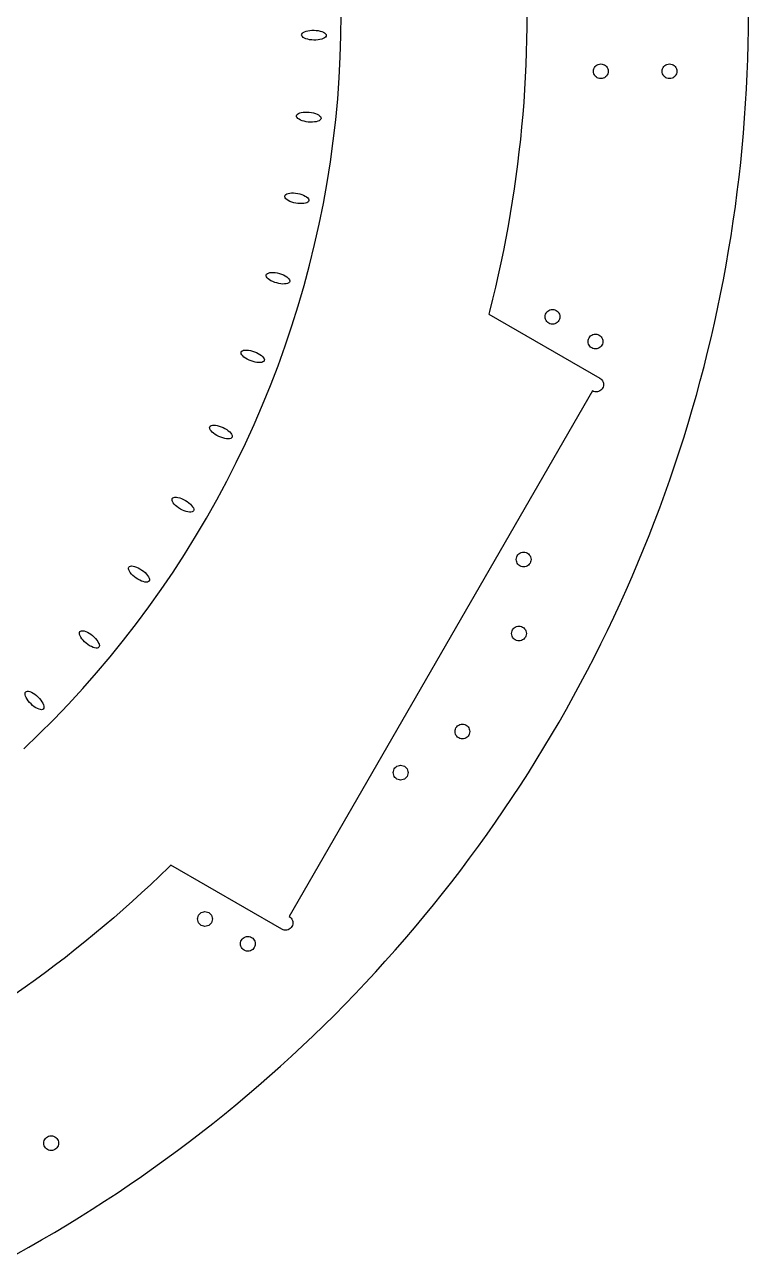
# Model space of a CAD drawing. Header units: metres. Extents: x -287 to 287, y -575 to 0.
# Drawn here: x 140.2 to 287.3, y -539.1 to -289.4 of the extents above; entities that cross this region are included whole.
import ezdxf

# ---------------------------------------------------------------- set-up
doc = ezdxf.new("R2010")
doc.units = ezdxf.units.M

msp = doc.modelspace()

# ---------------------------------------------------------------- linework, layer by layer
for p, q in [((204.526, -291.62), (204.57, -287.335)), ((242.305, -287.335), (242.292, -289.873)), ((287.32, -290.344), (287.335, -287.335)), ((196.527, -291.452), (196.569, -291.279)), ((196.562, -291.626), (196.527, -291.452)), ((196.671, -291.797), (196.562, -291.626)), ((196.569, -291.279), (196.685, -291.113)), ((196.852, -291.959), (196.671, -291.797)), ((196.685, -291.113), (196.873, -290.959)), ((197.099, -292.107), (196.852, -291.959)), ((196.873, -290.959), (197.126, -290.822)), ((197.404, -292.237), (197.099, -292.107)), ((197.126, -290.822), (197.436, -290.705)), ((197.436, -290.705), (197.795, -290.612)), ((197.795, -290.612), (198.192, -290.547)), ((198.192, -290.547), (198.613, -290.511)), ((198.613, -290.511), (199.048, -290.505)), ((199.048, -290.505), (199.481, -290.529)), ((199.481, -290.529), (199.901, -290.583)), ((199.901, -290.583), (200.295, -290.665)), ((200.295, -290.665), (200.649, -290.772)), ((200.928, -292.187), (200.617, -292.304)), ((200.649, -290.772), (200.955, -290.902)), ((201.181, -292.05), (200.928, -292.187)), ((200.955, -290.902), (201.202, -291.05)), ((201.368, -291.896), (201.181, -292.05)), ((201.202, -291.05), (201.383, -291.212)), ((201.485, -291.73), (201.368, -291.896)), ((201.383, -291.212), (201.492, -291.382)), ((201.526, -291.557), (201.485, -291.73)), ((201.492, -291.382), (201.526, -291.557)), ((204.391, -295.902), (204.526, -291.62)), ((242.292, -289.873), (242.252, -292.41)), ((287.272, -293.353), (287.32, -290.344)), ((197.759, -292.344), (197.404, -292.237)), ((198.152, -292.426), (197.759, -292.344)), ((198.572, -292.48), (198.152, -292.426)), ((199.006, -292.504), (198.572, -292.48)), ((199.44, -292.498), (199.006, -292.504)), ((199.862, -292.462), (199.44, -292.498)), ((200.258, -292.396), (199.862, -292.462)), ((200.617, -292.304), (200.258, -292.396)), ((242.252, -292.41), (242.186, -294.946)), ((287.194, -296.361), (287.272, -293.353)), ((204.167, -300.181), (204.391, -295.902)), ((242.186, -294.946), (242.093, -297.482)), ((287.083, -299.368), (287.194, -296.361)), ((242.093, -297.482), (241.973, -300.017)), ((255.825, -298.835), (255.848, -298.575)), ((255.848, -299.096), (255.825, -298.835)), ((255.848, -298.575), (255.916, -298.322)), ((255.916, -299.348), (255.848, -299.096)), ((255.916, -298.322), (256.026, -298.085)), ((256.026, -299.585), (255.916, -299.348)), ((256.026, -298.085), (256.176, -297.871)), ((256.176, -299.8), (256.026, -299.585)), ((256.176, -297.871), (256.361, -297.686)), ((256.361, -297.686), (256.575, -297.536)), ((256.575, -297.536), (256.812, -297.426)), ((256.812, -297.426), (257.065, -297.358)), ((257.065, -297.358), (257.325, -297.335)), ((257.325, -297.335), (257.586, -297.358)), ((257.586, -297.358), (257.838, -297.426)), ((257.838, -297.426), (258.075, -297.536)), ((258.075, -297.536), (258.29, -297.686)), ((258.29, -297.686), (258.475, -297.871)), ((258.475, -297.871), (258.624, -298.085)), ((258.624, -299.585), (258.475, -299.8)), ((258.624, -298.085), (258.735, -298.322)), ((258.735, -299.348), (258.624, -299.585)), ((258.735, -298.322), (258.803, -298.575)), ((258.803, -299.096), (258.735, -299.348)), ((258.803, -298.575), (258.825, -298.835)), ((258.825, -298.835), (258.803, -299.096)), ((269.795, -298.835), (269.818, -298.575)), ((269.818, -299.096), (269.795, -298.835)), ((269.818, -298.575), (269.886, -298.322)), ((269.886, -299.348), (269.818, -299.096)), ((269.886, -298.322), (269.996, -298.085)), ((269.996, -299.585), (269.886, -299.348)), ((269.996, -298.085), (270.146, -297.871)), ((270.146, -299.8), (269.996, -299.585)), ((270.146, -297.871), (270.331, -297.686)), ((270.331, -297.686), (270.545, -297.536)), ((270.545, -297.536), (270.782, -297.426)), ((270.782, -297.426), (271.035, -297.358)), ((271.035, -297.358), (271.295, -297.335)), ((271.295, -297.335), (271.556, -297.358)), ((271.556, -297.358), (271.808, -297.426)), ((271.808, -297.426), (272.045, -297.536)), ((272.045, -297.536), (272.26, -297.686)), ((272.26, -297.686), (272.445, -297.871)), ((272.445, -297.871), (272.594, -298.085)), ((272.594, -299.585), (272.445, -299.8)), ((272.594, -298.085), (272.705, -298.322)), ((272.705, -299.348), (272.594, -299.585)), ((272.705, -298.322), (272.773, -298.575)), ((272.773, -299.096), (272.705, -299.348)), ((272.773, -298.575), (272.795, -298.835)), ((272.795, -298.835), (272.773, -299.096)), ((286.942, -302.373), (287.083, -299.368)), ((203.853, -304.453), (204.167, -300.181)), ((241.973, -300.017), (241.827, -302.55)), ((256.361, -299.984), (256.176, -299.8)), ((256.575, -300.134), (256.361, -299.984)), ((256.812, -300.245), (256.575, -300.134)), ((257.065, -300.313), (256.812, -300.245)), ((257.325, -300.335), (257.065, -300.313)), ((257.586, -300.313), (257.325, -300.335)), ((257.838, -300.245), (257.586, -300.313)), ((258.075, -300.134), (257.838, -300.245)), ((258.29, -299.984), (258.075, -300.134)), ((258.475, -299.8), (258.29, -299.984)), ((270.331, -299.984), (270.146, -299.8)), ((270.545, -300.134), (270.331, -299.984)), ((270.782, -300.245), (270.545, -300.134)), ((271.035, -300.313), (270.782, -300.245)), ((271.295, -300.335), (271.035, -300.313)), ((271.556, -300.313), (271.295, -300.335)), ((271.808, -300.245), (271.556, -300.313)), ((272.045, -300.134), (271.808, -300.245)), ((272.26, -299.984), (272.045, -300.134)), ((272.445, -299.8), (272.26, -299.984)), ((203.45, -308.719), (203.853, -304.453)), ((241.827, -302.55), (241.655, -305.081)), ((286.768, -305.377), (286.942, -302.373)), ((196.142, -307.305), (196.462, -307.214)), ((196.462, -307.214), (196.827, -307.152)), ((196.827, -307.152), (197.228, -307.12)), ((197.228, -307.12), (197.651, -307.119)), ((197.651, -307.119), (198.084, -307.149)), ((198.084, -307.149), (198.515, -307.21)), ((198.515, -307.21), (198.928, -307.299)), ((241.655, -305.081), (241.456, -307.611)), ((286.564, -308.379), (286.768, -305.377)), ((195.494, -307.883), (195.55, -307.714)), ((195.513, -308.059), (195.494, -307.883)), ((195.608, -308.239), (195.513, -308.059)), ((195.55, -307.714), (195.679, -307.558)), ((195.774, -308.415), (195.608, -308.239)), ((195.679, -307.558), (195.879, -307.42)), ((196.008, -308.583), (195.774, -308.415)), ((195.879, -307.42), (196.142, -307.305)), ((196.302, -308.738), (196.008, -308.583)), ((196.646, -308.875), (196.302, -308.738)), ((197.031, -308.989), (196.646, -308.875)), ((197.445, -309.078), (197.031, -308.989)), ((197.875, -309.138), (197.445, -309.078)), ((198.309, -309.169), (197.875, -309.138)), ((198.732, -309.168), (198.309, -309.169)), ((199.133, -309.136), (198.732, -309.168)), ((198.928, -307.299), (199.314, -307.413)), ((199.498, -309.074), (199.133, -309.136)), ((199.314, -307.413), (199.658, -307.55)), ((199.817, -308.983), (199.498, -309.074)), ((199.658, -307.55), (199.952, -307.705)), ((200.081, -308.868), (199.817, -308.983)), ((199.952, -307.705), (200.185, -307.873)), ((200.281, -308.73), (200.081, -308.868)), ((200.185, -307.873), (200.352, -308.049)), ((200.41, -308.574), (200.281, -308.73)), ((200.352, -308.049), (200.447, -308.229)), ((200.466, -308.405), (200.41, -308.574)), ((200.447, -308.229), (200.466, -308.405)), ((202.957, -312.975), (203.45, -308.719)), ((241.456, -307.611), (241.23, -310.138)), ((286.328, -311.379), (286.564, -308.379)), ((241.23, -310.138), (240.978, -312.663)), ((286.06, -314.376), (286.328, -311.379)), ((202.376, -317.22), (202.957, -312.975)), ((240.978, -312.663), (240.7, -315.185)), ((285.761, -317.37), (286.06, -314.376)), ((240.7, -315.185), (240.395, -317.704)), ((201.706, -321.451), (202.376, -317.22)), ((240.395, -317.704), (240.064, -320.22)), ((285.431, -320.361), (285.761, -317.37)), ((200.947, -325.668), (201.706, -321.451)), ((240.064, -320.22), (239.706, -322.732)), ((285.07, -323.348), (285.431, -320.361)), ((193.089, -324.169), (193.158, -324.006)), ((193.093, -324.347), (193.089, -324.169)), ((193.173, -324.533), (193.093, -324.347)), ((193.158, -324.006), (193.301, -323.861)), ((193.324, -324.723), (193.173, -324.533)), ((193.301, -323.861), (193.511, -323.741)), ((193.511, -323.741), (193.784, -323.647)), ((193.784, -323.647), (194.109, -323.584)), ((194.109, -323.584), (194.479, -323.553)), ((194.479, -323.553), (194.881, -323.554)), ((194.881, -323.554), (195.302, -323.589)), ((195.302, -323.589), (195.732, -323.655)), ((195.732, -323.655), (196.155, -323.751)), ((196.155, -323.751), (196.56, -323.875)), ((196.56, -323.875), (196.934, -324.021)), ((196.934, -324.021), (197.266, -324.186)), ((197.266, -324.186), (197.546, -324.365)), ((197.546, -324.365), (197.765, -324.552)), ((197.765, -324.552), (197.916, -324.742)), ((239.706, -322.732), (239.322, -325.24)), ((284.677, -326.331), (285.07, -323.348)), ((193.543, -324.91), (193.324, -324.723)), ((193.822, -325.089), (193.543, -324.91)), ((194.154, -325.254), (193.822, -325.089)), ((194.528, -325.4), (194.154, -325.254)), ((194.933, -325.524), (194.528, -325.4)), ((195.357, -325.62), (194.933, -325.524)), ((195.786, -325.686), (195.357, -325.62)), ((196.208, -325.721), (195.786, -325.686)), ((196.61, -325.722), (196.208, -325.721)), ((196.979, -325.691), (196.61, -325.722)), ((197.305, -325.628), (196.979, -325.691)), ((197.577, -325.534), (197.305, -325.628)), ((197.788, -325.414), (197.577, -325.534)), ((197.93, -325.269), (197.788, -325.414)), ((197.916, -324.742), (197.995, -324.928)), ((198, -325.106), (197.93, -325.269)), ((197.995, -324.928), (198, -325.106)), ((200.1, -329.868), (200.947, -325.668)), ((239.322, -325.24), (238.912, -327.744)), ((284.253, -329.31), (284.677, -326.331)), ((238.912, -327.744), (238.476, -330.244)), ((283.798, -332.285), (284.253, -329.31)), ((199.165, -334.049), (200.1, -329.868)), ((238.476, -330.244), (238.014, -332.739)), ((198.143, -338.21), (199.165, -334.049)), ((238.014, -332.739), (237.525, -335.229)), ((283.312, -335.254), (283.798, -332.285)), ((237.525, -335.229), (237.01, -337.714)), ((282.794, -338.218), (283.312, -335.254)), ((197.035, -342.348), (198.143, -338.21)), ((237.01, -337.714), (236.47, -340.193)), ((282.246, -341.177), (282.794, -338.218)), ((189.319, -340.375), (189.329, -340.197)), ((189.383, -340.567), (189.319, -340.375)), ((189.329, -340.197), (189.413, -340.04)), ((189.517, -340.769), (189.383, -340.567)), ((189.413, -340.04), (189.566, -339.908)), ((189.72, -340.974), (189.517, -340.769)), ((189.566, -339.908), (189.786, -339.806)), ((189.983, -341.175), (189.72, -340.974)), ((189.786, -339.806), (190.065, -339.735)), ((190.3, -341.367), (189.983, -341.175)), ((190.065, -339.735), (190.395, -339.699)), ((190.661, -341.545), (190.3, -341.367)), ((190.395, -339.699), (190.766, -339.699)), ((191.054, -341.701), (190.661, -341.545)), ((190.766, -339.699), (191.166, -339.734)), ((191.468, -341.833), (191.054, -341.701)), ((191.166, -339.734), (191.584, -339.804)), ((191.89, -341.935), (191.468, -341.833)), ((191.584, -339.804), (192.006, -339.906)), ((192.308, -342.004), (191.89, -341.935)), ((192.006, -339.906), (192.42, -340.038)), ((192.708, -342.04), (192.308, -342.004)), ((192.42, -340.038), (192.813, -340.194)), ((193.079, -342.039), (192.708, -342.04)), ((192.813, -340.194), (193.174, -340.371)), ((193.409, -342.004), (193.079, -342.039)), ((193.174, -340.371), (193.491, -340.564)), ((193.688, -341.933), (193.409, -342.004)), ((193.491, -340.564), (193.755, -340.765)), ((193.908, -341.831), (193.688, -341.933)), ((193.755, -340.765), (193.957, -340.97)), ((194.062, -341.699), (193.908, -341.831)), ((193.957, -340.97), (194.092, -341.172)), ((194.145, -341.542), (194.062, -341.699)), ((194.092, -341.172), (194.155, -341.364)), ((194.155, -341.364), (194.145, -341.542)), ((236.47, -340.193), (235.903, -342.666)), ((281.667, -344.129), (282.246, -341.177)), ((195.839, -346.463), (197.035, -342.348)), ((235.903, -342.666), (235.311, -345.133)), ((281.056, -347.076), (281.667, -344.129)), ((194.558, -350.551), (195.839, -346.463)), ((235.311, -345.133), (234.693, -347.594)), ((247.247, -347.209), (247.508, -347.187)), ((247.508, -347.187), (247.768, -347.209)), ((280.415, -350.016), (281.056, -347.076)), ((234.693, -347.594), (234.551, -348.134)), ((234.551, -348.134), (257.132, -361.171)), ((246.008, -348.687), (246.031, -348.426)), ((246.031, -348.947), (246.008, -348.687)), ((246.031, -348.426), (246.098, -348.174)), ((246.098, -349.2), (246.031, -348.947)), ((246.098, -348.174), (246.209, -347.937)), ((246.209, -349.437), (246.098, -349.2)), ((246.209, -347.937), (246.359, -347.722)), ((246.359, -349.651), (246.209, -349.437)), ((246.359, -347.722), (246.544, -347.537)), ((246.544, -349.836), (246.359, -349.651)), ((246.544, -347.537), (246.758, -347.388)), ((246.758, -347.388), (246.995, -347.277)), ((246.995, -347.277), (247.247, -347.209)), ((247.768, -347.209), (248.021, -347.277)), ((248.021, -347.277), (248.258, -347.388)), ((248.258, -347.388), (248.472, -347.537)), ((248.472, -347.537), (248.657, -347.722)), ((248.657, -349.651), (248.472, -349.836)), ((248.657, -347.722), (248.807, -347.937)), ((248.807, -349.437), (248.657, -349.651)), ((248.807, -347.937), (248.917, -348.174)), ((248.917, -349.2), (248.807, -349.437)), ((248.917, -348.174), (248.985, -348.426)), ((248.985, -348.947), (248.917, -349.2)), ((248.985, -348.426), (249.008, -348.687)), ((249.008, -348.687), (248.985, -348.947)), ((193.191, -354.612), (194.558, -350.551)), ((246.758, -349.986), (246.544, -349.836)), ((246.995, -350.096), (246.758, -349.986)), ((247.247, -350.164), (246.995, -350.096)), ((247.508, -350.187), (247.247, -350.164)), ((247.768, -350.164), (247.508, -350.187)), ((248.021, -350.096), (247.768, -350.164)), ((248.258, -349.986), (248.021, -350.096)), ((248.472, -349.836), (248.258, -349.986)), ((279.744, -352.949), (280.415, -350.016)), ((191.74, -358.643), (193.191, -354.612)), ((254.735, -353.725), (254.757, -353.465)), ((254.757, -353.985), (254.735, -353.725)), ((254.757, -353.465), (254.825, -353.212)), ((254.825, -354.238), (254.757, -353.985)), ((254.825, -353.212), (254.936, -352.975)), ((254.936, -354.475), (254.825, -354.238)), ((254.936, -352.975), (255.086, -352.761)), ((255.086, -354.689), (254.936, -354.475)), ((255.086, -352.761), (255.27, -352.576)), ((255.27, -352.576), (255.485, -352.426)), ((255.485, -352.426), (255.722, -352.315)), ((255.722, -352.315), (255.974, -352.248)), ((255.974, -352.248), (256.235, -352.225)), ((256.235, -352.225), (256.495, -352.248)), ((256.495, -352.248), (256.748, -352.315)), ((256.748, -352.315), (256.985, -352.426)), ((256.985, -352.426), (257.199, -352.576)), ((257.199, -352.576), (257.384, -352.761)), ((257.384, -352.761), (257.534, -352.975)), ((257.534, -354.475), (257.384, -354.689)), ((257.534, -352.975), (257.644, -353.212)), ((257.644, -354.238), (257.534, -354.475)), ((257.644, -353.212), (257.712, -353.465)), ((257.712, -353.985), (257.644, -354.238)), ((257.712, -353.465), (257.735, -353.725)), ((257.735, -353.725), (257.712, -353.985)), ((279.041, -355.875), (279.744, -352.949)), ((184.217, -356.03), (184.242, -355.854)), ((184.264, -356.228), (184.217, -356.03)), ((184.242, -355.854), (184.338, -355.705)), ((184.382, -356.44), (184.264, -356.228)), ((184.338, -355.705), (184.502, -355.586)), ((184.566, -356.661), (184.382, -356.44)), ((184.502, -355.586), (184.73, -355.503)), ((184.812, -356.884), (184.566, -356.661)), ((184.73, -355.503), (185.014, -355.456)), ((185.112, -357.102), (184.812, -356.884)), ((185.014, -355.456), (185.346, -355.448)), ((185.456, -357.309), (185.112, -357.102)), ((185.346, -355.448), (185.715, -355.478)), ((185.715, -355.478), (186.111, -355.547)), ((186.111, -355.547), (186.522, -355.651)), ((186.522, -355.651), (186.934, -355.789)), ((186.934, -355.789), (187.335, -355.954)), ((187.335, -355.954), (187.714, -356.143)), ((187.714, -356.143), (188.059, -356.35)), ((188.059, -356.35), (188.358, -356.568)), ((188.358, -356.568), (188.604, -356.791)), ((188.604, -356.791), (188.789, -357.012)), ((188.789, -357.012), (188.906, -357.224)), ((255.27, -354.874), (255.086, -354.689)), ((255.485, -355.024), (255.27, -354.874)), ((255.722, -355.135), (255.485, -355.024)), ((255.974, -355.202), (255.722, -355.135)), ((256.235, -355.225), (255.974, -355.202)), ((256.495, -355.202), (256.235, -355.225)), ((256.748, -355.135), (256.495, -355.202)), ((256.985, -355.024), (256.748, -355.135)), ((257.199, -354.874), (256.985, -355.024)), ((257.384, -354.689), (257.199, -354.874)), ((278.308, -358.793), (279.041, -355.875)), ((185.835, -357.498), (185.456, -357.309)), ((186.237, -357.663), (185.835, -357.498)), ((186.649, -357.8), (186.237, -357.663)), ((187.059, -357.905), (186.649, -357.8)), ((187.455, -357.973), (187.059, -357.905)), ((187.824, -358.004), (187.455, -357.973)), ((188.156, -357.996), (187.824, -358.004)), ((188.44, -357.949), (188.156, -357.996)), ((188.668, -357.865), (188.44, -357.949)), ((188.832, -357.747), (188.668, -357.865)), ((188.928, -357.597), (188.832, -357.747)), ((188.906, -357.224), (188.953, -357.421)), ((188.953, -357.421), (188.928, -357.597)), ((190.205, -362.643), (191.74, -358.643)), ((277.545, -361.703), (278.308, -358.793)), ((257.132, -361.171), (257.346, -361.321)), ((257.346, -361.321), (257.531, -361.506)), ((257.531, -361.506), (257.681, -361.72)), ((257.681, -361.72), (257.791, -361.957)), ((257.791, -361.957), (257.859, -362.21)), ((276.751, -364.606), (277.545, -361.703)), ((188.586, -366.61), (190.205, -362.643)), ((255.632, -363.769), (194.009, -470.502)), ((255.869, -363.88), (255.632, -363.769)), ((256.121, -363.947), (255.869, -363.88)), ((256.382, -363.97), (256.121, -363.947)), ((256.642, -363.947), (256.382, -363.97)), ((256.895, -363.88), (256.642, -363.947)), ((257.132, -363.769), (256.895, -363.88)), ((257.346, -363.619), (257.132, -363.769)), ((257.531, -363.434), (257.346, -363.619)), ((257.681, -363.22), (257.531, -363.434)), ((257.791, -362.983), (257.681, -363.22)), ((257.859, -362.731), (257.791, -362.983)), ((257.859, -362.21), (257.882, -362.47)), ((257.882, -362.47), (257.859, -362.731)), ((275.926, -367.499), (276.751, -364.606)), ((186.884, -370.542), (188.586, -366.61)), ((275.072, -370.385), (275.926, -367.499)), ((177.823, -371.204), (177.862, -371.031)), ((177.853, -371.405), (177.823, -371.204)), ((177.952, -371.626), (177.853, -371.405)), ((177.862, -371.031), (177.971, -370.89)), ((178.118, -371.862), (177.952, -371.626)), ((177.971, -370.89), (178.144, -370.786)), ((178.344, -372.104), (178.118, -371.862)), ((178.144, -370.786), (178.378, -370.721)), ((178.625, -372.347), (178.344, -372.104)), ((178.378, -370.721), (178.665, -370.698)), ((178.665, -370.698), (178.996, -370.718)), ((178.996, -370.718), (179.362, -370.78)), ((179.362, -370.78), (179.751, -370.881)), ((179.751, -370.881), (180.151, -371.02)), ((180.151, -371.02), (180.55, -371.191)), ((180.55, -371.191), (180.936, -371.389)), ((180.936, -371.389), (181.298, -371.609)), ((181.298, -371.609), (181.624, -371.844)), ((181.624, -371.844), (181.905, -372.087)), ((181.905, -372.087), (182.131, -372.329)), ((185.101, -374.437), (186.884, -370.542)), ((274.187, -373.26), (275.072, -370.385)), ((178.951, -372.582), (178.625, -372.347)), ((179.312, -372.802), (178.951, -372.582)), ((179.699, -373), (179.312, -372.802)), ((180.098, -373.171), (179.699, -373)), ((180.498, -373.31), (180.098, -373.171)), ((180.887, -373.411), (180.498, -373.31)), ((181.252, -373.473), (180.887, -373.411)), ((181.583, -373.493), (181.252, -373.473)), ((181.87, -373.47), (181.583, -373.493)), ((182.104, -373.405), (181.87, -373.47)), ((182.278, -373.301), (182.104, -373.405)), ((182.131, -372.329), (182.296, -372.565)), ((182.386, -373.16), (182.278, -373.301)), ((182.296, -372.565), (182.396, -372.786)), ((182.426, -372.987), (182.386, -373.16)), ((182.396, -372.786), (182.426, -372.987)), ((183.236, -378.295), (185.101, -374.437)), ((273.272, -376.127), (274.187, -373.26)), ((272.327, -378.984), (273.272, -376.127)), ((181.291, -382.112), (183.236, -378.295)), ((271.353, -381.83), (272.327, -378.984)), ((179.266, -385.888), (181.291, -382.112)), ((270.348, -384.667), (271.353, -381.83)), ((170.181, -385.79), (170.235, -385.621)), ((170.195, -385.992), (170.181, -385.79)), ((170.275, -386.221), (170.195, -385.992)), ((170.235, -385.621), (170.355, -385.489)), ((170.42, -386.47), (170.275, -386.221)), ((170.355, -385.489), (170.537, -385.4)), ((170.625, -386.731), (170.42, -386.47)), ((170.537, -385.4), (170.775, -385.355)), ((170.885, -386.996), (170.625, -386.731)), ((170.775, -385.355), (171.063, -385.356)), ((171.19, -387.257), (170.885, -386.996)), ((171.063, -385.356), (171.391, -385.404)), ((171.391, -385.404), (171.751, -385.496)), ((171.751, -385.496), (172.129, -385.629)), ((172.129, -385.629), (172.517, -385.801)), ((172.517, -385.801), (172.9, -386.005)), ((172.9, -386.005), (173.268, -386.235)), ((173.268, -386.235), (173.61, -386.484)), ((173.61, -386.484), (173.916, -386.746)), ((173.916, -386.746), (174.175, -387.011)), ((174.175, -387.011), (174.38, -387.272)), ((177.163, -389.621), (179.266, -385.888)), ((269.314, -387.493), (270.348, -384.667)), ((171.532, -387.506), (171.19, -387.257)), ((171.9, -387.737), (171.532, -387.506)), ((172.284, -387.941), (171.9, -387.737)), ((172.671, -388.112), (172.284, -387.941)), ((173.05, -388.246), (172.671, -388.112)), ((173.409, -388.338), (173.05, -388.246)), ((173.737, -388.385), (173.409, -388.338)), ((174.025, -388.386), (173.737, -388.385)), ((174.264, -388.341), (174.025, -388.386)), ((174.445, -388.252), (174.264, -388.341)), ((174.38, -387.272), (174.525, -387.52)), ((174.565, -388.121), (174.445, -388.252)), ((174.525, -387.52), (174.606, -387.749)), ((174.619, -387.951), (174.565, -388.121)), ((174.606, -387.749), (174.619, -387.951)), ((174.982, -393.308), (177.163, -389.621)), ((268.251, -390.307), (269.314, -387.493)), ((267.158, -393.111), (268.251, -390.307)), ((172.725, -396.95), (174.982, -393.308)), ((266.035, -395.902), (267.158, -393.111)), ((170.391, -400.543), (172.725, -396.95)), ((240.352, -397.235), (240.502, -397.021)), ((240.502, -397.021), (240.687, -396.836)), ((240.687, -396.836), (240.901, -396.686)), ((240.901, -396.686), (241.138, -396.576)), ((241.138, -396.576), (241.39, -396.508)), ((241.39, -396.508), (241.651, -396.485)), ((241.651, -396.485), (241.911, -396.508)), ((241.911, -396.508), (242.164, -396.576)), ((242.164, -396.576), (242.401, -396.686)), ((242.401, -396.686), (242.615, -396.836)), ((242.615, -396.836), (242.8, -397.021)), ((242.8, -397.021), (242.95, -397.235)), ((264.884, -398.682), (266.035, -395.902)), ((161.346, -399.685), (161.414, -399.521)), ((161.414, -399.521), (161.544, -399.4)), ((161.544, -399.4), (161.733, -399.326)), ((161.733, -399.326), (161.974, -399.301)), ((161.974, -399.301), (162.261, -399.327)), ((162.261, -399.327), (162.584, -399.401)), ((162.584, -399.401), (162.934, -399.523)), ((162.934, -399.523), (163.301, -399.688)), ((240.151, -397.985), (240.173, -397.725)), ((240.173, -398.246), (240.151, -397.985)), ((240.173, -397.725), (240.241, -397.472)), ((240.241, -398.498), (240.173, -398.246)), ((240.241, -397.472), (240.352, -397.235)), ((240.352, -398.735), (240.241, -398.498)), ((240.502, -398.949), (240.352, -398.735)), ((240.687, -399.134), (240.502, -398.949)), ((240.901, -399.284), (240.687, -399.134)), ((241.138, -399.395), (240.901, -399.284)), ((241.39, -399.462), (241.138, -399.395)), ((241.651, -399.485), (241.39, -399.462)), ((241.911, -399.462), (241.651, -399.485)), ((242.164, -399.395), (241.911, -399.462)), ((242.401, -399.284), (242.164, -399.395)), ((242.615, -399.134), (242.401, -399.284)), ((242.8, -398.949), (242.615, -399.134)), ((242.95, -398.735), (242.8, -398.949)), ((242.95, -397.235), (243.06, -397.472)), ((243.06, -398.498), (242.95, -398.735)), ((243.06, -397.472), (243.128, -397.725)), ((243.128, -398.246), (243.06, -398.498)), ((243.128, -397.725), (243.151, -397.985)), ((243.151, -397.985), (243.128, -398.246)), ((263.703, -401.45), (264.884, -398.682)), ((161.342, -399.888), (161.346, -399.685)), ((161.403, -400.123), (161.342, -399.888)), ((161.527, -400.382), (161.403, -400.123)), ((161.71, -400.66), (161.527, -400.382)), ((161.946, -400.945), (161.71, -400.66)), ((162.228, -401.231), (161.946, -400.945)), ((162.548, -401.509), (162.228, -401.231)), ((162.896, -401.769), (162.548, -401.509)), ((163.261, -402.004), (162.896, -401.769)), ((163.632, -402.207), (163.261, -402.004)), ((163.301, -399.688), (163.672, -399.891)), ((163.672, -399.891), (164.037, -400.126)), ((164.037, -400.126), (164.385, -400.387)), ((164.385, -400.387), (164.705, -400.664)), ((164.705, -400.664), (164.987, -400.95)), ((164.987, -400.95), (165.223, -401.236)), ((165.223, -401.236), (165.406, -401.513)), ((165.406, -401.513), (165.53, -401.773)), ((165.53, -401.773), (165.591, -402.008)), ((165.591, -402.008), (165.587, -402.21)), ((167.983, -404.087), (170.391, -400.543)), ((262.494, -404.205), (263.703, -401.45)), ((163.999, -402.372), (163.632, -402.207)), ((164.349, -402.494), (163.999, -402.372)), ((164.672, -402.568), (164.349, -402.494)), ((164.959, -402.594), (164.672, -402.568)), ((165.2, -402.569), (164.959, -402.594)), ((165.389, -402.495), (165.2, -402.569)), ((165.519, -402.374), (165.389, -402.495)), ((165.501, -407.579), (167.983, -404.087)), ((165.587, -402.21), (165.519, -402.374)), ((261.256, -406.948), (262.494, -404.205)), ((259.989, -409.677), (261.256, -406.948)), ((162.946, -411.019), (165.501, -407.579)), ((160.321, -414.404), (162.946, -411.019)), ((239.4, -412.274), (239.55, -412.06)), ((239.55, -412.06), (239.735, -411.875)), ((239.735, -411.875), (239.949, -411.725)), ((239.949, -411.725), (240.186, -411.614)), ((240.186, -411.614), (240.438, -411.547)), ((240.438, -411.547), (240.699, -411.524)), ((240.699, -411.524), (240.959, -411.547)), ((240.959, -411.547), (241.212, -411.614)), ((241.212, -411.614), (241.449, -411.725)), ((241.449, -411.725), (241.663, -411.875)), ((241.663, -411.875), (241.848, -412.06)), ((241.848, -412.06), (241.998, -412.274)), ((258.693, -412.393), (259.989, -409.677)), ((151.358, -412.994), (151.379, -412.792)), ((151.399, -413.233), (151.358, -412.994)), ((151.379, -412.792), (151.46, -412.634)), ((151.501, -413.502), (151.399, -413.233)), ((151.46, -412.634), (151.6, -412.525)), ((151.66, -413.794), (151.501, -413.502)), ((151.6, -412.525), (151.794, -412.467)), ((151.871, -414.098), (151.66, -413.794)), ((151.794, -412.467), (152.037, -412.462)), ((152.129, -414.407), (151.871, -414.098)), ((152.037, -412.462), (152.321, -412.512)), ((152.424, -414.71), (152.129, -414.407)), ((152.321, -412.512), (152.637, -412.613)), ((152.637, -412.613), (152.975, -412.764)), ((152.975, -412.764), (153.327, -412.959)), ((153.327, -412.959), (153.68, -413.192)), ((153.68, -413.192), (154.024, -413.457)), ((154.024, -413.457), (154.349, -413.746)), ((154.349, -413.746), (154.644, -414.049)), ((154.644, -414.049), (154.902, -414.357)), ((154.902, -414.357), (155.113, -414.662)), ((157.624, -417.734), (160.321, -414.404)), ((239.199, -413.024), (239.222, -412.763)), ((239.222, -413.284), (239.199, -413.024)), ((239.222, -412.763), (239.289, -412.511)), ((239.289, -413.537), (239.222, -413.284)), ((239.289, -412.511), (239.4, -412.274)), ((239.4, -413.774), (239.289, -413.537)), ((239.55, -413.988), (239.4, -413.774)), ((239.735, -414.173), (239.55, -413.988)), ((239.949, -414.323), (239.735, -414.173)), ((240.186, -414.433), (239.949, -414.323)), ((240.438, -414.501), (240.186, -414.433)), ((240.699, -414.524), (240.438, -414.501)), ((240.959, -414.501), (240.699, -414.524)), ((241.212, -414.433), (240.959, -414.501)), ((241.449, -414.323), (241.212, -414.433)), ((241.663, -414.173), (241.449, -414.323)), ((241.848, -413.988), (241.663, -414.173)), ((241.998, -413.774), (241.848, -413.988)), ((241.998, -412.274), (242.108, -412.511)), ((242.108, -413.537), (241.998, -413.774)), ((242.108, -412.511), (242.176, -412.763)), ((242.176, -413.284), (242.108, -413.537)), ((242.176, -412.763), (242.199, -413.024)), ((242.199, -413.024), (242.176, -413.284)), ((257.37, -415.095), (258.693, -412.393)), ((152.749, -414.998), (152.424, -414.71)), ((153.093, -415.263), (152.749, -414.998)), ((153.446, -415.497), (153.093, -415.263)), ((153.798, -415.692), (153.446, -415.497)), ((154.136, -415.842), (153.798, -415.692)), ((154.452, -415.944), (154.136, -415.842)), ((154.736, -415.993), (154.452, -415.944)), ((154.979, -415.989), (154.736, -415.993)), ((155.173, -415.931), (154.979, -415.989)), ((155.113, -414.662), (155.272, -414.953)), ((155.313, -415.821), (155.173, -415.931)), ((155.272, -414.953), (155.373, -415.223)), ((155.394, -415.663), (155.313, -415.821)), ((155.373, -415.223), (155.415, -415.462)), ((155.415, -415.462), (155.394, -415.663)), ((256.018, -417.783), (257.37, -415.095)), ((154.859, -421.006), (157.624, -417.734)), ((254.638, -420.457), (256.018, -417.783)), ((152.025, -424.22), (154.859, -421.006)), ((253.23, -423.116), (254.638, -420.457)), ((149.125, -427.374), (152.025, -424.22)), ((251.794, -425.76), (253.23, -423.116)), ((140.313, -425.218), (140.35, -425.019)), ((140.334, -425.46), (140.313, -425.218)), ((140.412, -425.737), (140.334, -425.46)), ((140.35, -425.019), (140.444, -424.869)), ((140.546, -426.041), (140.412, -425.737)), ((140.444, -424.869), (140.593, -424.771)), ((140.731, -426.362), (140.546, -426.041)), ((140.593, -424.771), (140.791, -424.73)), ((140.962, -426.691), (140.731, -426.362)), ((140.791, -424.73), (141.033, -424.746)), ((141.231, -427.018), (140.962, -426.691)), ((141.033, -424.746), (141.312, -424.819)), ((141.531, -427.332), (141.231, -427.018)), ((141.312, -424.819), (141.618, -424.946)), ((141.618, -424.946), (141.943, -425.124)), ((141.943, -425.124), (142.277, -425.348)), ((142.277, -425.348), (142.609, -425.61)), ((142.609, -425.61), (142.93, -425.903)), ((142.93, -425.903), (143.23, -426.218)), ((143.23, -426.218), (143.499, -426.545)), ((143.499, -426.545), (143.729, -426.874)), ((143.729, -426.874), (143.915, -427.195)), ((250.331, -428.389), (251.794, -425.76)), ((141.852, -427.625), (141.531, -427.332)), ((142.184, -427.887), (141.852, -427.625)), ((142.518, -428.111), (142.184, -427.887)), ((142.843, -428.289), (142.518, -428.111)), ((143.149, -428.417), (142.843, -428.289)), ((143.427, -428.49), (143.149, -428.417)), ((143.67, -428.506), (143.427, -428.49)), ((143.868, -428.464), (143.67, -428.506)), ((144.017, -428.367), (143.868, -428.464)), ((143.915, -427.195), (144.048, -427.498)), ((144.111, -428.216), (144.017, -428.367)), ((144.048, -427.498), (144.127, -427.775)), ((144.148, -428.017), (144.111, -428.216)), ((144.127, -427.775), (144.148, -428.017)), ((146.16, -430.466), (149.125, -427.374)), ((248.84, -431.003), (250.331, -428.389)), ((143.13, -433.495), (146.16, -430.466)), ((227.9, -432.192), (228.05, -431.978)), ((228.05, -431.978), (228.235, -431.793)), ((228.235, -431.793), (228.449, -431.643)), ((228.449, -431.643), (228.686, -431.533)), ((228.686, -431.533), (228.938, -431.465)), ((228.938, -431.465), (229.199, -431.442)), ((229.199, -431.442), (229.459, -431.465)), ((229.459, -431.465), (229.712, -431.533)), ((229.712, -431.533), (229.949, -431.643)), ((229.949, -431.643), (230.163, -431.793)), ((230.163, -431.793), (230.348, -431.978)), ((230.348, -431.978), (230.498, -432.192)), ((247.322, -433.601), (248.84, -431.003)), ((140.038, -436.461), (143.13, -433.495)), ((227.699, -432.942), (227.722, -432.682)), ((227.722, -433.203), (227.699, -432.942)), ((227.722, -432.682), (227.789, -432.429)), ((227.789, -433.455), (227.722, -433.203)), ((227.789, -432.429), (227.9, -432.192)), ((227.9, -433.692), (227.789, -433.455)), ((228.05, -433.907), (227.9, -433.692)), ((228.235, -434.092), (228.05, -433.907)), ((228.449, -434.241), (228.235, -434.092)), ((228.686, -434.352), (228.449, -434.241)), ((228.938, -434.42), (228.686, -434.352)), ((229.199, -434.442), (228.938, -434.42)), ((229.459, -434.42), (229.199, -434.442)), ((229.712, -434.352), (229.459, -434.42)), ((229.949, -434.241), (229.712, -434.352)), ((230.163, -434.092), (229.949, -434.241)), ((230.348, -433.907), (230.163, -434.092)), ((230.498, -433.692), (230.348, -433.907)), ((230.498, -432.192), (230.608, -432.429)), ((230.608, -433.455), (230.498, -433.692)), ((230.608, -432.429), (230.676, -432.682)), ((230.676, -433.203), (230.608, -433.455)), ((230.676, -432.682), (230.699, -432.942)), ((230.699, -432.942), (230.676, -433.203)), ((245.776, -436.183), (247.322, -433.601)), ((244.204, -438.749), (245.776, -436.183)), ((242.605, -441.297), (244.204, -438.749)), ((215.151, -441.286), (215.173, -441.026)), ((215.173, -441.547), (215.151, -441.286)), ((215.173, -441.026), (215.241, -440.773)), ((215.241, -441.799), (215.173, -441.547)), ((215.241, -440.773), (215.352, -440.536)), ((215.352, -442.036), (215.241, -441.799)), ((215.352, -440.536), (215.502, -440.322)), ((215.502, -442.25), (215.352, -442.036)), ((215.502, -440.322), (215.687, -440.137)), ((215.687, -440.137), (215.901, -439.987)), ((215.901, -439.987), (216.138, -439.877)), ((216.138, -439.877), (216.39, -439.809)), ((216.39, -439.809), (216.651, -439.786)), ((216.651, -439.786), (216.911, -439.809)), ((216.911, -439.809), (217.164, -439.877)), ((217.164, -439.877), (217.401, -439.987)), ((217.401, -439.987), (217.615, -440.137)), ((217.615, -440.137), (217.8, -440.322)), ((217.8, -440.322), (217.95, -440.536)), ((217.95, -442.036), (217.8, -442.25)), ((217.95, -440.536), (218.06, -440.773)), ((218.06, -441.799), (217.95, -442.036)), ((218.06, -440.773), (218.128, -441.026)), ((218.128, -441.547), (218.06, -441.799)), ((218.128, -441.026), (218.151, -441.286)), ((218.151, -441.286), (218.128, -441.547)), ((240.98, -443.83), (242.605, -441.297)), ((215.687, -442.435), (215.502, -442.25)), ((215.901, -442.585), (215.687, -442.435)), ((216.138, -442.696), (215.901, -442.585)), ((216.39, -442.764), (216.138, -442.696)), ((216.651, -442.786), (216.39, -442.764)), ((216.911, -442.764), (216.651, -442.786)), ((217.164, -442.696), (216.911, -442.764)), ((217.401, -442.585), (217.164, -442.696)), ((217.615, -442.435), (217.401, -442.585)), ((217.8, -442.25), (217.615, -442.435)), ((239.328, -446.344), (240.98, -443.83)), ((237.65, -448.842), (239.328, -446.344)), ((235.945, -451.322), (237.65, -448.842)), ((234.215, -453.783), (235.945, -451.322)), ((232.459, -456.227), (234.215, -453.783)), ((230.678, -458.652), (232.459, -456.227)), ((228.871, -461.058), (230.678, -458.652)), ((169.532, -460.456), (167.71, -462.222)), ((169.929, -460.063), (169.532, -460.456)), ((192.509, -473.1), (169.929, -460.063)), ((227.04, -463.445), (228.871, -461.058)), ((165.869, -463.969), (164.011, -465.696)), ((167.71, -462.222), (165.869, -463.969)), ((225.183, -465.813), (227.04, -463.445)), ((164.011, -465.696), (162.134, -467.403)), ((223.302, -468.161), (225.183, -465.813)), ((160.239, -469.091), (158.327, -470.759)), ((162.134, -467.403), (160.239, -469.091)), ((176.372, -469.598), (176.625, -469.531)), ((176.625, -469.531), (176.886, -469.508)), ((176.886, -469.508), (177.146, -469.531)), ((177.146, -469.531), (177.399, -469.598)), ((221.396, -470.49), (223.302, -468.161)), ((158.327, -470.759), (156.398, -472.407)), ((175.386, -471.008), (175.408, -470.747)), ((175.408, -471.268), (175.386, -471.008)), ((175.408, -470.747), (175.476, -470.495)), ((175.476, -471.521), (175.408, -471.268)), ((175.476, -470.495), (175.586, -470.258)), ((175.586, -471.758), (175.476, -471.521)), ((175.586, -470.258), (175.736, -470.044)), ((175.736, -471.972), (175.586, -471.758)), ((175.736, -470.044), (175.921, -469.859)), ((175.921, -472.157), (175.736, -471.972)), ((175.921, -469.859), (176.136, -469.709)), ((176.136, -469.709), (176.372, -469.598)), ((177.399, -469.598), (177.636, -469.709)), ((177.636, -469.709), (177.85, -469.859)), ((177.85, -469.859), (178.035, -470.044)), ((178.035, -471.972), (177.85, -472.157)), ((178.035, -470.044), (178.185, -470.258)), ((178.185, -471.758), (178.035, -471.972)), ((178.185, -470.258), (178.295, -470.495)), ((178.295, -471.521), (178.185, -471.758)), ((178.295, -470.495), (178.363, -470.747)), ((178.363, -471.268), (178.295, -471.521)), ((178.363, -470.747), (178.386, -471.008)), ((178.386, -471.008), (178.363, -471.268)), ((194.009, -470.502), (194.224, -470.652)), ((194.224, -470.652), (194.409, -470.837)), ((194.409, -470.837), (194.558, -471.051)), ((194.558, -471.051), (194.669, -471.288)), ((194.669, -471.288), (194.737, -471.541)), ((194.737, -472.062), (194.669, -472.314)), ((194.737, -471.541), (194.759, -471.801)), ((194.759, -471.801), (194.737, -472.062)), ((219.466, -472.798), (221.396, -470.49)), ((154.451, -474.035), (152.488, -475.642)), ((156.398, -472.407), (154.451, -474.035)), ((176.136, -472.307), (175.921, -472.157)), ((176.372, -472.417), (176.136, -472.307)), ((176.625, -472.485), (176.372, -472.417)), ((176.886, -472.508), (176.625, -472.485)), ((177.146, -472.485), (176.886, -472.508)), ((177.399, -472.417), (177.146, -472.485)), ((177.636, -472.307), (177.399, -472.417)), ((177.85, -472.157), (177.636, -472.307)), ((185.099, -474.637), (185.352, -474.569)), ((185.352, -474.569), (185.612, -474.546)), ((185.612, -474.546), (185.873, -474.569)), ((185.873, -474.569), (186.125, -474.637)), ((192.746, -473.211), (192.509, -473.1)), ((192.999, -473.278), (192.746, -473.211)), ((193.259, -473.301), (192.999, -473.278)), ((193.52, -473.278), (193.259, -473.301)), ((193.772, -473.211), (193.52, -473.278)), ((194.009, -473.1), (193.772, -473.211)), ((194.224, -472.95), (194.009, -473.1)), ((194.408, -472.765), (194.224, -472.95)), ((194.558, -472.551), (194.408, -472.765)), ((194.669, -472.314), (194.558, -472.551)), ((217.512, -475.086), (219.466, -472.798)), ((152.488, -475.642), (150.507, -477.229)), ((184.112, -476.046), (184.135, -475.786)), ((184.135, -476.307), (184.112, -476.046)), ((184.135, -475.786), (184.203, -475.533)), ((184.203, -476.559), (184.135, -476.307)), ((184.203, -475.533), (184.313, -475.296)), ((184.313, -476.796), (184.203, -476.559)), ((184.313, -475.296), (184.463, -475.082)), ((184.463, -477.011), (184.313, -476.796)), ((184.463, -475.082), (184.648, -474.897)), ((184.648, -477.195), (184.463, -477.011)), ((184.648, -474.897), (184.862, -474.747)), ((184.862, -474.747), (185.099, -474.637)), ((186.125, -474.637), (186.362, -474.747)), ((186.362, -474.747), (186.577, -474.897)), ((186.577, -474.897), (186.761, -475.082)), ((186.761, -477.011), (186.577, -477.195)), ((186.761, -475.082), (186.911, -475.296)), ((186.911, -476.796), (186.761, -477.011)), ((186.911, -475.296), (187.022, -475.533)), ((187.022, -476.559), (186.911, -476.796)), ((187.022, -475.533), (187.09, -475.786)), ((187.09, -476.307), (187.022, -476.559)), ((187.09, -475.786), (187.112, -476.046)), ((187.112, -476.046), (187.09, -476.307)), ((215.533, -477.354), (217.512, -475.086)), ((148.511, -478.794), (146.498, -480.339)), ((150.507, -477.229), (148.511, -478.794)), ((184.862, -477.345), (184.648, -477.195)), ((185.099, -477.456), (184.862, -477.345)), ((185.352, -477.524), (185.099, -477.456)), ((185.612, -477.546), (185.352, -477.524)), ((185.873, -477.524), (185.612, -477.546)), ((186.125, -477.456), (185.873, -477.524)), ((186.362, -477.345), (186.125, -477.456)), ((186.577, -477.195), (186.362, -477.345)), ((213.532, -479.6), (215.533, -477.354)), ((144.469, -481.862), (142.424, -483.365)), ((146.498, -480.339), (144.469, -481.862)), ((209.459, -484.03), (211.507, -481.826)), ((211.507, -481.826), (213.532, -479.6)), ((142.424, -483.365), (140.363, -484.845)), ((207.387, -486.213), (209.459, -484.03)), ((140.363, -484.845), (138.287, -486.304)), ((205.293, -488.374), (207.387, -486.213)), ((203.177, -490.512), (205.293, -488.374)), ((201.038, -492.629), (203.177, -490.512)), ((198.877, -494.723), (201.038, -492.629)), ((194.49, -498.842), (196.695, -496.794)), ((196.695, -496.794), (198.877, -494.723)), ((192.265, -500.867), (194.49, -498.842)), ((190.018, -502.869), (192.265, -500.867)), ((187.751, -504.847), (190.018, -502.869)), ((183.155, -508.731), (185.463, -506.801)), ((185.463, -506.801), (187.751, -504.847)), ((180.826, -510.637), (183.155, -508.731)), ((178.478, -512.518), (180.826, -510.637)), ((173.723, -516.207), (176.11, -514.375)), ((176.11, -514.375), (178.478, -512.518)), ((144.107, -516.534), (144.13, -516.274)), ((144.13, -516.795), (144.107, -516.534)), ((144.13, -516.274), (144.197, -516.021)), ((144.197, -517.047), (144.13, -516.795)), ((144.197, -516.021), (144.308, -515.784)), ((144.308, -515.784), (144.458, -515.57)), ((144.458, -515.57), (144.643, -515.385)), ((144.643, -515.385), (144.857, -515.235)), ((144.857, -515.235), (145.094, -515.125)), ((145.094, -515.125), (145.347, -515.057)), ((145.347, -515.057), (145.607, -515.034)), ((145.607, -515.034), (145.867, -515.057)), ((145.867, -515.057), (146.12, -515.125)), ((146.12, -515.125), (146.357, -515.235)), ((146.357, -515.235), (146.571, -515.385)), ((146.571, -515.385), (146.756, -515.57)), ((146.756, -515.57), (146.906, -515.784)), ((146.906, -515.784), (147.017, -516.021)), ((147.017, -516.021), (147.084, -516.274)), ((147.084, -516.795), (147.017, -517.047)), ((147.084, -516.274), (147.107, -516.534)), ((147.107, -516.534), (147.084, -516.795)), ((171.317, -518.013), (173.723, -516.207)), ((144.308, -517.284), (144.197, -517.047)), ((144.458, -517.498), (144.308, -517.284)), ((144.643, -517.683), (144.458, -517.498)), ((144.857, -517.833), (144.643, -517.683)), ((145.094, -517.944), (144.857, -517.833)), ((145.347, -518.011), (145.094, -517.944)), ((145.607, -518.034), (145.347, -518.011)), ((145.867, -518.011), (145.607, -518.034)), ((146.12, -517.944), (145.867, -518.011)), ((146.357, -517.833), (146.12, -517.944)), ((146.571, -517.683), (146.357, -517.833)), ((146.756, -517.498), (146.571, -517.683)), ((146.906, -517.284), (146.756, -517.498)), ((147.017, -517.047), (146.906, -517.284)), ((168.892, -519.795), (171.317, -518.013)), ((163.986, -523.281), (166.448, -521.551)), ((166.448, -521.551), (168.892, -519.795)), ((161.506, -524.985), (163.986, -523.281)), ((156.494, -528.315), (159.009, -526.663)), ((159.009, -526.663), (161.506, -524.985)), ((153.962, -529.941), (156.494, -528.315)), ((148.848, -533.112), (151.413, -531.54)), ((151.413, -531.54), (153.962, -529.941)), ((146.266, -534.657), (148.848, -533.112)), ((141.054, -537.666), (143.668, -536.175)), ((143.668, -536.175), (146.266, -534.657)), ((138.425, -539.129), (141.054, -537.666))]:
    msp.add_line(p, q)

doc.saveas('drawing.dxf')
